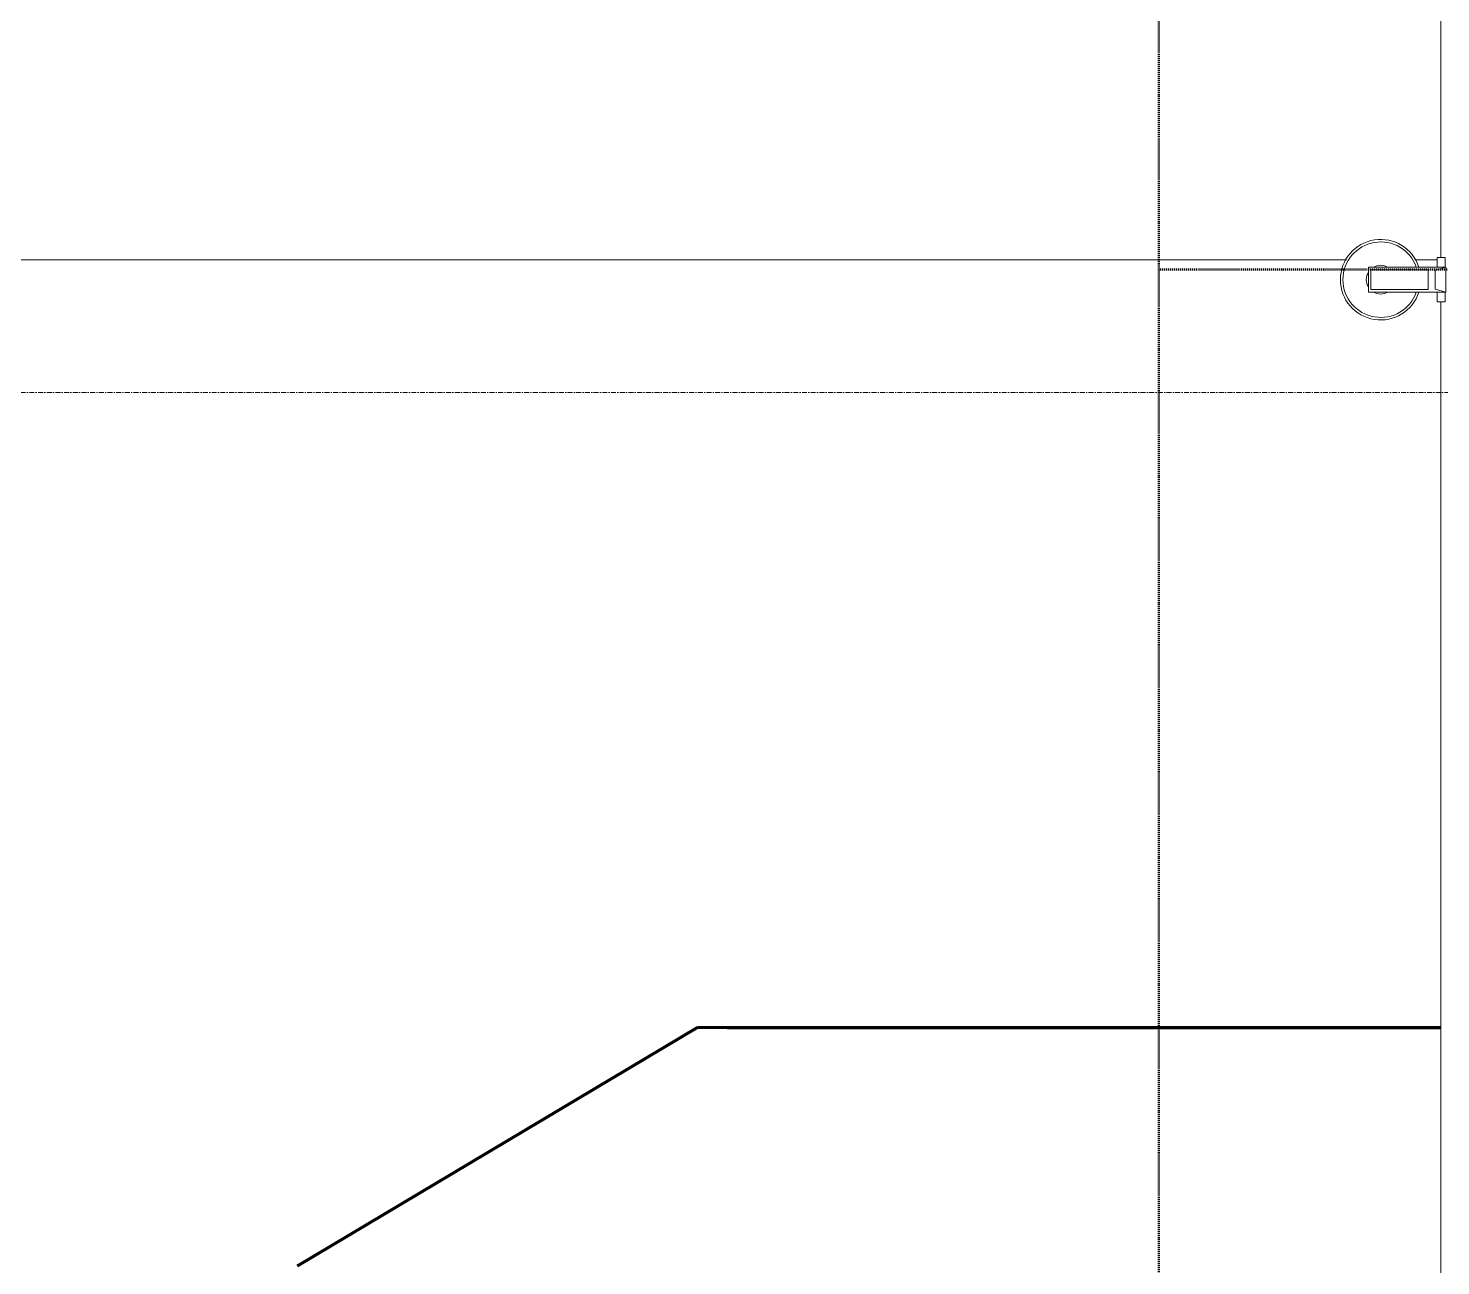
# Model space of a CAD drawing. Header units: inches. Extents: x -4235 to -464, y 9706 to 12425.
# Drawn here: x -3974.7 to -3832.3, y 11447.2 to 11571.9 of the extents above; entities that cross this region are included whole.
import ezdxf

# ---------------------------------------------------------------- set-up
doc = ezdxf.new("R2010")
doc.units = ezdxf.units.IN
doc.header["$MEASUREMENT"] = 0
doc.linetypes.add('Dash 1_16_', pattern=[0.12499999999999999, 0.06249999999999999, -0.06249999999999999])
doc.linetypes.add('Grid Line 1_2_', pattern=[0.8749999999999999, 0.4999999999999999, -0.125, 0.125, -0.125])
for name, color, linetype, lineweight in [('0-1', 7, 'Continuous', 5), ('C-PROP-LINE-1', 91, 'Dash 1_16_', 50), ('C-TOPO', 7, 'Continuous', 9), ('C-TOPO-3', 254, 'Continuous', 9), ('C-TOPO-MAJR-1', 253, 'Continuous', 70), ('E-LITE-EQPM', 33, 'Continuous', 9), ('S-GRID-1', 1, 'Grid Line 1_2_', 9)]:
    doc.layers.add(name, color=color, linetype=linetype, lineweight=lineweight)

# ---------------------------------------------------------------- blocks, each defined once
blk = doc.blocks.new('CTR  - Topography_rvt-1-BACKGROUND - 1ST FLOOR')
at = {"layer": 'C-TOPO'}
for p, q in [((-3841.83161213244, 11548.58935546876), (-4004.234252929691, 11548.58935546876)), ((-3841.83161213244, 11548.58935546876), (-4004.234252929691, 11548.58935546876)), ((-3834.929224143568, 11548.58935546876), (-3832.690025746989, 11548.58935546876)), ((-3834.929224143568, 11548.58935546876), (-3832.690025746989, 11548.58935546876))]:
    blk.add_line(p, q, dxfattribs=at)
at = {"layer": 'C-TOPO-3'}
for p, q in [((-3832.323852539066, 11657.00830078126), (-3832.323852539066, 11548.82689611063)), ((-3832.323852539065, 11543.34521484376), (-3832.323852539065, 11544.32689611063)), ((-3832.323852539065, 11543.19287109376), (-3832.323852539065, 11543.34521484376)), ((-3832.323852539065, 11543.19287109376), (-3832.323852539065, 11543.07275390626)), ((-3832.323852539065, 11543.07275390626), (-3832.323852539065, 11435.19287109376))]:
    blk.add_line(p, q, dxfattribs=at)
at = {"layer": 'C-TOPO-MAJR-1'}
blk.add_line((-3947.537281116327, 11447.19261945456), (-3907.218229863653, 11471.23866834182), dxfattribs=at)
at = {"layer": 'C-TOPO-MAJR-1', "flags": 128}
blk.add_lwpolyline([(-3907.217711624554, 11471.23897741662), (-3904.203960263806, 11471.19261201107), (-3832.3237366797, 11471.19261201107)], dxfattribs=at)
blk = doc.blocks.new('VISA-OW2400-02-SASS - OW2400-L30K-MVOLT-2031435-BACKGROUND - 1ST FLOOR')
at = {"layer": 'E-LITE-EQPM'}
for p, q in [((-3839.599168137993, 11778.2393961106), (-3831.823736679698, 11778.2393961106)), ((-3839.599168137993, 11775.7393961106), (-3839.599168137993, 11778.2393961106)), ((-3833.6049866797, 11777.9893961106), (-3839.380418137995, 11777.9893961106)), ((-3839.380418137995, 11777.9893961106), (-3839.380418137995, 11775.9893961106)), ((-3833.6049866797, 11775.9893961106), (-3833.6049866797, 11777.9893961106)), ((-3832.886236679698, 11777.9425211106), (-3831.823736679698, 11778.2393961106)), ((-3832.886236679698, 11776.0362711106), (-3832.886236679698, 11777.9425211106)), ((-3831.893923036118, 11779.23939611062), (-3832.690025746986, 11779.23939611062)), ((-3832.690025746981, 11778.24835126918), (-3832.690025746981, 11779.2393961106)), ((-3831.893923036113, 11779.2393961106), (-3831.893923036113, 11778.24835126918)), ((-3831.823736679698, 11778.2393961106), (-3831.823736679698, 11775.7393961106)), ((-3831.823736679698, 11775.7393961106), (-3839.599168137993, 11775.7393961106)), ((-3839.380418137995, 11775.9893961106), (-3833.6049866797, 11775.9893961106)), ((-3831.823736679696, 11775.7393961106), (-3832.886236679698, 11776.0362711106)), ((-3832.690025746981, 11774.7393961106), (-3832.690025746981, 11775.73044095203)), ((-3831.893923036113, 11775.73044095203), (-3831.893923036113, 11774.7393961106)), ((-3832.690025746986, 11774.73939611062), (-3831.893923036118, 11774.73939611062))]:
    blk.add_line(p, q, dxfattribs=at)
for radius, start, end in [(4.056681458298273, 18.01844950250157, 180), (3.806681458298044, 19.2017931641543, 180), (1.449112032890364, 60.00000000000445, 119.99999999998), (4.056681458297494, 180.0000000000032, 341.9815504974984), (3.806681458297863, 180, 340.7982068358411), (1.449112032890298, 149.9999999999977, 180), (1.44911203288997, 180, 209.9999999999864), (1.449112032890162, 150.0000000000133, 162.0492828212342), (1.44911203288987, 150.0000000000183, 162.0492828212321), (1.44911203288997, 197.9507171021124, 209.9999999999864), (1.44911203288997, 197.9507171021069, 209.9999999999864), (1.449112032890197, 240.0000000000169, 299.9999999999981)]:
    blk.add_arc((-3838.380418137996, 11776.9893961106), radius, start, end, dxfattribs=at)
blk = doc.blocks.new('Family - ___-2835860-BACKGROUND - 1ST FLOOR')
at = {"layer": 'C-PROP-LINE-1'}
for p, q in [((-3860.723736679692, 11547.58939611053), (-3860.723736679692, 12118.58939611052)), ((-3830.723736679487, 11547.58939611053), (-3860.723736679692, 11547.58939611053))]:
    blk.add_line(p, q, dxfattribs=at)
blk = doc.blocks.new('Family - ___-2835932-BACKGROUND - 1ST FLOOR')
at = {"layer": 'C-PROP-LINE-1'}
blk.add_line((-3860.723736679692, 9980.189396110465), (-3860.723736679692, 12118.58939611052), dxfattribs=at)

msp = doc.modelspace()

# ---------------------------------------------------------------- linework, layer by layer
at = {"layer": 'S-GRID-1'}
msp.add_line((-464.4510437557978, 11535.18939611052), (-4185.696567793736, 11535.18939611053), dxfattribs=at)

# ---------------------------------------------------------------- block references
at = {"layer": '0-1'}
msp.add_blockref('CTR  - Topography_rvt-1-BACKGROUND - 1ST FLOOR', (0, 0), dxfattribs=at)
at = {"layer": 'C-PROP-LINE-1'}
for name in ['Family - ___-2835860-BACKGROUND - 1ST FLOOR', 'Family - ___-2835932-BACKGROUND - 1ST FLOOR']:
    msp.add_blockref(name, (0, 0), dxfattribs=at)
at = {"layer": 'E-LITE-EQPM'}
msp.add_blockref('VISA-OW2400-02-SASS - OW2400-L30K-MVOLT-2031435-BACKGROUND - 1ST FLOOR', (0, -230.4125000000341), dxfattribs=at)

doc.saveas('drawing.dxf')
